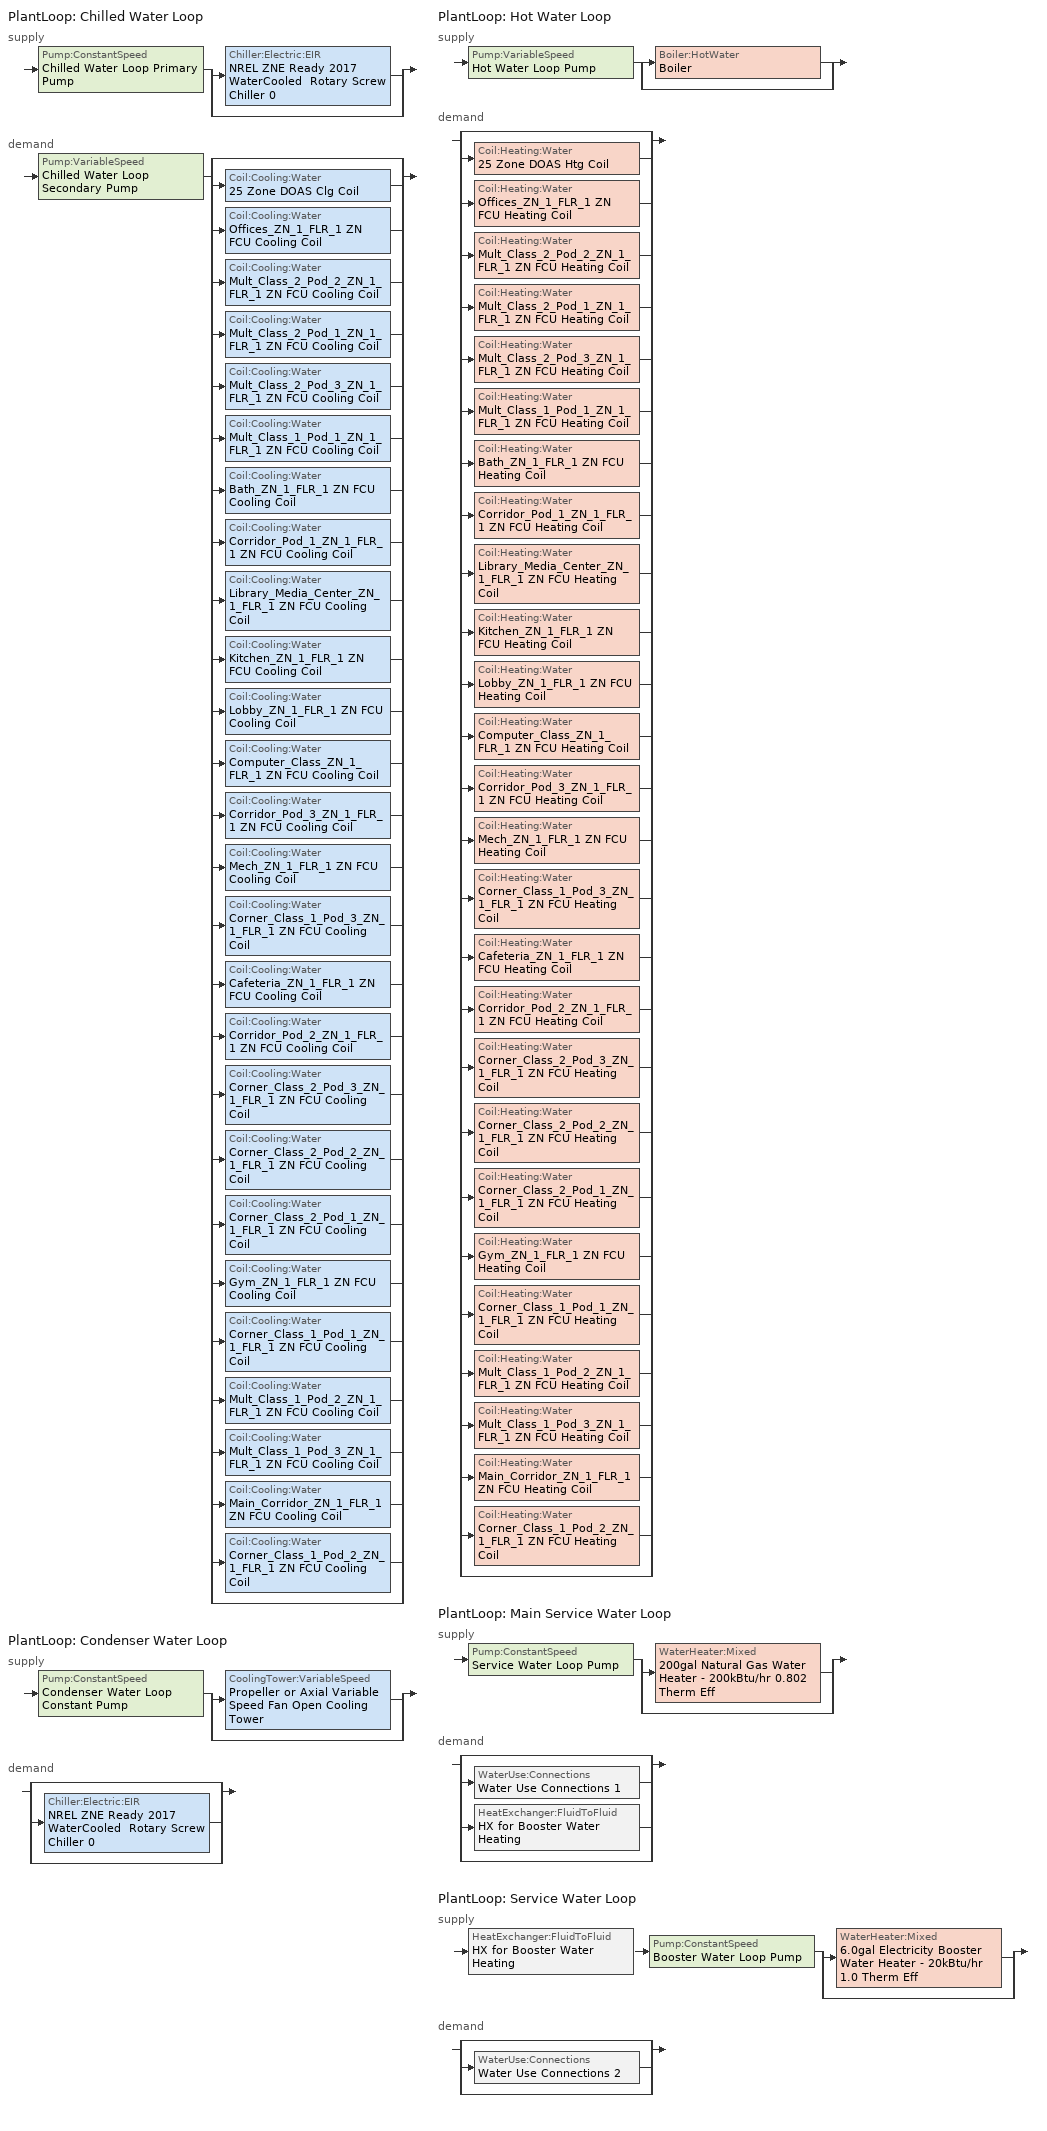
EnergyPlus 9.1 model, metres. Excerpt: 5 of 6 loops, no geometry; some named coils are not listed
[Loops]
PlantLoop 'Chilled Water Loop'
 supply: Pump:ConstantSpeed 'Chilled Water Loop Primary Pump' > split
  | Chiller:Electric:EIR 'NREL ZNE Ready 2017 WaterCooled  Rotary Screw Chiller 0'
  | bypass
 demand: Pump:VariableSpeed 'Chilled Water Loop Secondary Pump' > split
  | bypass
  | Coil:Cooling:Water '25 Zone DOAS Clg Coil'
  | Coil:Cooling:Water 'Offices_ZN_1_FLR_1 ZN FCU Cooling Coil'
  | Coil:Cooling:Water 'Mult_Class_2_Pod_2_ZN_1_FLR_1 ZN FCU Cooling Coil'
  | Coil:Cooling:Water 'Mult_Class_2_Pod_1_ZN_1_FLR_1 ZN FCU Cooling Coil'
  | Coil:Cooling:Water 'Mult_Class_2_Pod_3_ZN_1_FLR_1 ZN FCU Cooling Coil'
  | Coil:Cooling:Water 'Mult_Class_1_Pod_1_ZN_1_FLR_1 ZN FCU Cooling Coil'
  | Coil:Cooling:Water 'Bath_ZN_1_FLR_1 ZN FCU Cooling Coil'
  | Coil:Cooling:Water 'Corridor_Pod_1_ZN_1_FLR_1 ZN FCU Cooling Coil'
  | Coil:Cooling:Water 'Library_Media_Center_ZN_1_FLR_1 ZN FCU Cooling Coil'
  | Coil:Cooling:Water 'Kitchen_ZN_1_FLR_1 ZN FCU Cooling Coil'
  | Coil:Cooling:Water 'Lobby_ZN_1_FLR_1 ZN FCU Cooling Coil'
  | Coil:Cooling:Water 'Computer_Class_ZN_1_FLR_1 ZN FCU Cooling Coil'
  | Coil:Cooling:Water 'Corridor_Pod_3_ZN_1_FLR_1 ZN FCU Cooling Coil'
  | Coil:Cooling:Water 'Mech_ZN_1_FLR_1 ZN FCU Cooling Coil'
  | Coil:Cooling:Water 'Corner_Class_1_Pod_3_ZN_1_FLR_1 ZN FCU Cooling Coil'
  | Coil:Cooling:Water 'Cafeteria_ZN_1_FLR_1 ZN FCU Cooling Coil'
  | Coil:Cooling:Water 'Corridor_Pod_2_ZN_1_FLR_1 ZN FCU Cooling Coil'
  | Coil:Cooling:Water 'Corner_Class_2_Pod_3_ZN_1_FLR_1 ZN FCU Cooling Coil'
  | Coil:Cooling:Water 'Corner_Class_2_Pod_2_ZN_1_FLR_1 ZN FCU Cooling Coil'
  | Coil:Cooling:Water 'Corner_Class_2_Pod_1_ZN_1_FLR_1 ZN FCU Cooling Coil'
  | Coil:Cooling:Water 'Gym_ZN_1_FLR_1 ZN FCU Cooling Coil'
  | Coil:Cooling:Water 'Corner_Class_1_Pod_1_ZN_1_FLR_1 ZN FCU Cooling Coil'
  | Coil:Cooling:Water 'Mult_Class_1_Pod_2_ZN_1_FLR_1 ZN FCU Cooling Coil'
  | Coil:Cooling:Water 'Mult_Class_1_Pod_3_ZN_1_FLR_1 ZN FCU Cooling Coil'
  | Coil:Cooling:Water 'Main_Corridor_ZN_1_FLR_1 ZN FCU Cooling Coil'
  | Coil:Cooling:Water 'Corner_Class_1_Pod_2_ZN_1_FLR_1 ZN FCU Cooling Coil'
  | bypass
PlantLoop 'Condenser Water Loop'
 supply: Pump:ConstantSpeed 'Condenser Water Loop Constant Pump' > split
  | CoolingTower:VariableSpeed 'Propeller or Axial Variable Speed Fan Open Cooling Tower'
  | bypass
 demand: split
  | bypass
  | Chiller:Electric:EIR 'NREL ZNE Ready 2017 WaterCooled  Rotary Screw Chiller 0'
  | bypass
PlantLoop 'Hot Water Loop'
 supply: Pump:VariableSpeed 'Hot Water Loop Pump' > split
  | Boiler:HotWater 'Boiler'
  | bypass
 demand: split
  | bypass
  | Coil:Heating:Water '25 Zone DOAS Htg Coil'
  | Coil:Heating:Water 'Offices_ZN_1_FLR_1 ZN FCU Heating Coil'
  | Coil:Heating:Water 'Mult_Class_2_Pod_2_ZN_1_FLR_1 ZN FCU Heating Coil'
  | Coil:Heating:Water 'Mult_Class_2_Pod_1_ZN_1_FLR_1 ZN FCU Heating Coil'
  | Coil:Heating:Water 'Mult_Class_2_Pod_3_ZN_1_FLR_1 ZN FCU Heating Coil'
  | Coil:Heating:Water 'Mult_Class_1_Pod_1_ZN_1_FLR_1 ZN FCU Heating Coil'
  | Coil:Heating:Water 'Bath_ZN_1_FLR_1 ZN FCU Heating Coil'
  | Coil:Heating:Water 'Corridor_Pod_1_ZN_1_FLR_1 ZN FCU Heating Coil'
  | Coil:Heating:Water 'Library_Media_Center_ZN_1_FLR_1 ZN FCU Heating Coil'
  | Coil:Heating:Water 'Kitchen_ZN_1_FLR_1 ZN FCU Heating Coil'
  | Coil:Heating:Water 'Lobby_ZN_1_FLR_1 ZN FCU Heating Coil'
  | Coil:Heating:Water 'Computer_Class_ZN_1_FLR_1 ZN FCU Heating Coil'
  | Coil:Heating:Water 'Corridor_Pod_3_ZN_1_FLR_1 ZN FCU Heating Coil'
  | Coil:Heating:Water 'Mech_ZN_1_FLR_1 ZN FCU Heating Coil'
  | Coil:Heating:Water 'Corner_Class_1_Pod_3_ZN_1_FLR_1 ZN FCU Heating Coil'
  | Coil:Heating:Water 'Cafeteria_ZN_1_FLR_1 ZN FCU Heating Coil'
  | Coil:Heating:Water 'Corridor_Pod_2_ZN_1_FLR_1 ZN FCU Heating Coil'
  | Coil:Heating:Water 'Corner_Class_2_Pod_3_ZN_1_FLR_1 ZN FCU Heating Coil'
  | Coil:Heating:Water 'Corner_Class_2_Pod_2_ZN_1_FLR_1 ZN FCU Heating Coil'
  | Coil:Heating:Water 'Corner_Class_2_Pod_1_ZN_1_FLR_1 ZN FCU Heating Coil'
  | Coil:Heating:Water 'Gym_ZN_1_FLR_1 ZN FCU Heating Coil'
  | Coil:Heating:Water 'Corner_Class_1_Pod_1_ZN_1_FLR_1 ZN FCU Heating Coil'
  | Coil:Heating:Water 'Mult_Class_1_Pod_2_ZN_1_FLR_1 ZN FCU Heating Coil'
  | Coil:Heating:Water 'Mult_Class_1_Pod_3_ZN_1_FLR_1 ZN FCU Heating Coil'
  | Coil:Heating:Water 'Main_Corridor_ZN_1_FLR_1 ZN FCU Heating Coil'
  | Coil:Heating:Water 'Corner_Class_1_Pod_2_ZN_1_FLR_1 ZN FCU Heating Coil'
  | bypass
PlantLoop 'Main Service Water Loop'
 supply: Pump:ConstantSpeed 'Service Water Loop Pump' > split
  | WaterHeater:Mixed '200gal Natural Gas Water Heater - 200kBtu/hr 0.802 Therm Eff'
  | bypass
 demand: split
  | bypass
  | WaterUse:Connections 'Water Use Connections 1'
  | HeatExchanger:FluidToFluid 'HX for Booster Water Heating'
  | bypass
PlantLoop 'Service Water Loop'
 supply: HeatExchanger:FluidToFluid 'HX for Booster Water Heating' > Pump:ConstantSpeed 'Booster Water Loop Pump' > split
  | WaterHeater:Mixed '6.0gal Electricity Booster Water Heater - 20kBtu/hr 1.0 Therm Eff'
  | bypass
 demand: split
  | bypass
  | WaterUse:Connections 'Water Use Connections 2'
  | bypass
[Fan:OnOff] Availability Schedule=Always On Discrete; Fan Total Efficiency=0.16; Pressure Rise {Pa}=270.899; Maximum Flow Rate {m3/s}=Autosize; Motor Efficiency=0.29; Motor In Airstream Fraction=1
Name | Fan Power Ratio Function of Speed Ratio Curve | Fan Efficiency Ratio Function of Speed Ratio Curve
Bath_ZN_1_FLR_1 ZN Fan Coil fan | Fan On Off Power Curve 5 | Fan On Off Efficiency Curve 5
Cafeteria_ZN_1_FLR_1 ZN Fan Coil fan | Fan On Off Power Curve 14 | Fan On Off Efficiency Curve 14
Computer_Class_ZN_1_FLR_1 ZN Fan Coil fan | Fan On Off Power Curve 10 | Fan On Off Efficiency Curve 10
Corner_Class_1_Pod_1_ZN_1_FLR_1 ZN Fan Coil fan | Fan On Off Power Curve 20 | Fan On Off Efficiency Curve 20
Corner_Class_1_Pod_2_ZN_1_FLR_1 ZN Fan Coil fan | Fan On Off Power Curve 24 | Fan On Off Efficiency Curve 24
Corner_Class_1_Pod_3_ZN_1_FLR_1 ZN Fan Coil fan | Fan On Off Power Curve 13 | Fan On Off Efficiency Curve 13
Corner_Class_2_Pod_1_ZN_1_FLR_1 ZN Fan Coil fan | Fan On Off Power Curve 18 | Fan On Off Efficiency Curve 18
Corner_Class_2_Pod_2_ZN_1_FLR_1 ZN Fan Coil fan | Fan On Off Power Curve 17 | Fan On Off Efficiency Curve 17
Corner_Class_2_Pod_3_ZN_1_FLR_1 ZN Fan Coil fan | Fan On Off Power Curve 16 | Fan On Off Efficiency Curve 16
Corridor_Pod_1_ZN_1_FLR_1 ZN Fan Coil fan | Fan On Off Power Curve 6 | Fan On Off Efficiency Curve 6
Corridor_Pod_2_ZN_1_FLR_1 ZN Fan Coil fan | Fan On Off Power Curve 15 | Fan On Off Efficiency Curve 15
Corridor_Pod_3_ZN_1_FLR_1 ZN Fan Coil fan | Fan On Off Power Curve 11 | Fan On Off Efficiency Curve 11
Gym_ZN_1_FLR_1 ZN Fan Coil fan | Fan On Off Power Curve 19 | Fan On Off Efficiency Curve 19
Kitchen_ZN_1_FLR_1 ZN Fan Coil fan | Fan On Off Power Curve 8 | Fan On Off Efficiency Curve 8
Library_Media_Center_ZN_1_FLR_1 ZN Fan Coil fan | Fan On Off Power Curve 7 | Fan On Off Efficiency Curve 7
Lobby_ZN_1_FLR_1 ZN Fan Coil fan | Fan On Off Power Curve 9 | Fan On Off Efficiency Curve 9
Main_Corridor_ZN_1_FLR_1 ZN Fan Coil fan | Fan On Off Power Curve 23 | Fan On Off Efficiency Curve 23
Mech_ZN_1_FLR_1 ZN Fan Coil fan | Fan On Off Power Curve 12 | Fan On Off Efficiency Curve 12
Mult_Class_1_Pod_1_ZN_1_FLR_1 ZN Fan Coil fan | Fan On Off Power Curve 4 | Fan On Off Efficiency Curve 4
Mult_Class_1_Pod_2_ZN_1_FLR_1 ZN Fan Coil fan | Fan On Off Power Curve 21 | Fan On Off Efficiency Curve 21
Mult_Class_1_Pod_3_ZN_1_FLR_1 ZN Fan Coil fan | Fan On Off Power Curve 22 | Fan On Off Efficiency Curve 22
Mult_Class_2_Pod_1_ZN_1_FLR_1 ZN Fan Coil fan | Fan On Off Power Curve 2 | Fan On Off Efficiency Curve 2
Mult_Class_2_Pod_2_ZN_1_FLR_1 ZN Fan Coil fan | Fan On Off Power Curve 1 | Fan On Off Efficiency Curve 1
Mult_Class_2_Pod_3_ZN_1_FLR_1 ZN Fan Coil fan | Fan On Off Power Curve 3 | Fan On Off Efficiency Curve 3
Offices_ZN_1_FLR_1 ZN Fan Coil fan | Fan On Off Power Curve | Fan On Off Efficiency Curve
[Coil:Cooling:Water] Availability Schedule=Always On Discrete; Design Water Flow Rate {m3/s}=Autosize; Design Air Flow Rate {m3/s}=Autosize; Design Inlet Water Temperature {C}=Autosize; Design Inlet Air Temperature {C}=Autosize; Design Outlet Air Temperature {C}=Autosize; Design Inlet Air Humidity Ratio {kgWater/kgDryAir}=Autosize; Design Outlet Air Humidity Ratio {kgWater/kgDryAir}=Autosize; Type of Analysis=SimpleAnalysis; Heat Exchanger Configuration=CrossFlow
Bath_ZN_1_FLR_1 ZN FCU Cooling Coil; Cafeteria_ZN_1_FLR_1 ZN FCU Cooling Coil; Computer_Class_ZN_1_FLR_1 ZN FCU Cooling Coil; Corner_Class_1_Pod_1_ZN_1_FLR_1 ZN FCU Cooling Coil; Corner_Class_1_Pod_2_ZN_1_FLR_1 ZN FCU Cooling Coil; Corner_Class_1_Pod_3_ZN_1_FLR_1 ZN FCU Cooling Coil; Corner_Class_2_Pod_1_ZN_1_FLR_1 ZN FCU Cooling Coil; Corner_Class_2_Pod_2_ZN_1_FLR_1 ZN FCU Cooling Coil; Corner_Class_2_Pod_3_ZN_1_FLR_1 ZN FCU Cooling Coil; Corridor_Pod_1_ZN_1_FLR_1 ZN FCU Cooling Coil; Corridor_Pod_2_ZN_1_FLR_1 ZN FCU Cooling Coil; Corridor_Pod_3_ZN_1_FLR_1 ZN FCU Cooling Coil; Gym_ZN_1_FLR_1 ZN FCU Cooling Coil; Kitchen_ZN_1_FLR_1 ZN FCU Cooling Coil; Library_Media_Center_ZN_1_FLR_1 ZN FCU Cooling Coil; Lobby_ZN_1_FLR_1 ZN FCU Cooling Coil; Main_Corridor_ZN_1_FLR_1 ZN FCU Cooling Coil; Mech_ZN_1_FLR_1 ZN FCU Cooling Coil; Mult_Class_1_Pod_1_ZN_1_FLR_1 ZN FCU Cooling Coil; Mult_Class_1_Pod_2_ZN_1_FLR_1 ZN FCU Cooling Coil; Mult_Class_1_Pod_3_ZN_1_FLR_1 ZN FCU Cooling Coil; Mult_Class_2_Pod_1_ZN_1_FLR_1 ZN FCU Cooling Coil; Mult_Class_2_Pod_2_ZN_1_FLR_1 ZN FCU Cooling Coil; Mult_Class_2_Pod_3_ZN_1_FLR_1 ZN FCU Cooling Coil; Offices_ZN_1_FLR_1 ZN FCU Cooling Coil
[Coil:Heating:Water] Availability Schedule=Always On Discrete; U-Factor Times Area Value {W/K}=Autosize; Maximum Water Flow Rate {m3/s}=Autosize; Performance Input Method=UFactorTimesAreaAndDesignWaterFlowRate; Rated Capacity {W}=Autosize; Rated Inlet Water Temperature {C}=48.8889; Rated Inlet Air Temperature {C}=16.6; Rated Outlet Water Temperature {C}=37.7778; Rated Outlet Air Temperature {C}=40; Rated Ratio for Air and Water Convection=0.5
Bath_ZN_1_FLR_1 ZN FCU Heating Coil; Cafeteria_ZN_1_FLR_1 ZN FCU Heating Coil; Computer_Class_ZN_1_FLR_1 ZN FCU Heating Coil; Corner_Class_1_Pod_1_ZN_1_FLR_1 ZN FCU Heating Coil; Corner_Class_1_Pod_2_ZN_1_FLR_1 ZN FCU Heating Coil; Corner_Class_1_Pod_3_ZN_1_FLR_1 ZN FCU Heating Coil; Corner_Class_2_Pod_1_ZN_1_FLR_1 ZN FCU Heating Coil; Corner_Class_2_Pod_2_ZN_1_FLR_1 ZN FCU Heating Coil; Corner_Class_2_Pod_3_ZN_1_FLR_1 ZN FCU Heating Coil; Corridor_Pod_1_ZN_1_FLR_1 ZN FCU Heating Coil; Corridor_Pod_2_ZN_1_FLR_1 ZN FCU Heating Coil; Corridor_Pod_3_ZN_1_FLR_1 ZN FCU Heating Coil; Gym_ZN_1_FLR_1 ZN FCU Heating Coil; Kitchen_ZN_1_FLR_1 ZN FCU Heating Coil; Library_Media_Center_ZN_1_FLR_1 ZN FCU Heating Coil; Lobby_ZN_1_FLR_1 ZN FCU Heating Coil; Main_Corridor_ZN_1_FLR_1 ZN FCU Heating Coil; Mech_ZN_1_FLR_1 ZN FCU Heating Coil; Mult_Class_1_Pod_1_ZN_1_FLR_1 ZN FCU Heating Coil; Mult_Class_1_Pod_2_ZN_1_FLR_1 ZN FCU Heating Coil; Mult_Class_1_Pod_3_ZN_1_FLR_1 ZN FCU Heating Coil; Mult_Class_2_Pod_1_ZN_1_FLR_1 ZN FCU Heating Coil; Mult_Class_2_Pod_2_ZN_1_FLR_1 ZN FCU Heating Coil; Mult_Class_2_Pod_3_ZN_1_FLR_1 ZN FCU Heating Coil; Offices_ZN_1_FLR_1 ZN FCU Heating Coil
[ZoneHVAC:FourPipeFanCoil] Availability Schedule=Always On Discrete; Capacity Control Method=CyclingFan; Maximum Supply Air Flow Rate {m3/s}=Autosize; Maximum Outdoor Air Flow Rate {m3/s}=0; Maximum Cold Water Flow Rate {m3/s}=Autosize; Maximum Hot Water Flow Rate {m3/s}=Autosize; Minimum Supply Air Temperature in Cooling Mode {C}=Autosize; Maximum Supply Air Temperature in Heating Mode {C}=Autosize
Name | Supply Air Fan | Cooling Coil | Heating Coil
Bath_ZN_1_FLR_1 ZN FCU | Bath_ZN_1_FLR_1 ZN Fan Coil fan | Bath_ZN_1_FLR_1 ZN FCU Cooling Coil | Bath_ZN_1_FLR_1 ZN FCU Heating Coil
Cafeteria_ZN_1_FLR_1 ZN FCU | Cafeteria_ZN_1_FLR_1 ZN Fan Coil fan | Cafeteria_ZN_1_FLR_1 ZN FCU Cooling Coil | Cafeteria_ZN_1_FLR_1 ZN FCU Heating Coil
Computer_Class_ZN_1_FLR_1 ZN FCU | Computer_Class_ZN_1_FLR_1 ZN Fan Coil fan | Computer_Class_ZN_1_FLR_1 ZN FCU Cooling Coil | Computer_Class_ZN_1_FLR_1 ZN FCU Heating Coil
Corner_Class_1_Pod_1_ZN_1_FLR_1 ZN FCU | Corner_Class_1_Pod_1_ZN_1_FLR_1 ZN Fan Coil fan | Corner_Class_1_Pod_1_ZN_1_FLR_1 ZN FCU Cooling Coil | Corner_Class_1_Pod_1_ZN_1_FLR_1 ZN FCU Heating Coil
Corner_Class_1_Pod_2_ZN_1_FLR_1 ZN FCU | Corner_Class_1_Pod_2_ZN_1_FLR_1 ZN Fan Coil fan | Corner_Class_1_Pod_2_ZN_1_FLR_1 ZN FCU Cooling Coil | Corner_Class_1_Pod_2_ZN_1_FLR_1 ZN FCU Heating Coil
Corner_Class_1_Pod_3_ZN_1_FLR_1 ZN FCU | Corner_Class_1_Pod_3_ZN_1_FLR_1 ZN Fan Coil fan | Corner_Class_1_Pod_3_ZN_1_FLR_1 ZN FCU Cooling Coil | Corner_Class_1_Pod_3_ZN_1_FLR_1 ZN FCU Heating Coil
Corner_Class_2_Pod_1_ZN_1_FLR_1 ZN FCU | Corner_Class_2_Pod_1_ZN_1_FLR_1 ZN Fan Coil fan | Corner_Class_2_Pod_1_ZN_1_FLR_1 ZN FCU Cooling Coil | Corner_Class_2_Pod_1_ZN_1_FLR_1 ZN FCU Heating Coil
Corner_Class_2_Pod_2_ZN_1_FLR_1 ZN FCU | Corner_Class_2_Pod_2_ZN_1_FLR_1 ZN Fan Coil fan | Corner_Class_2_Pod_2_ZN_1_FLR_1 ZN FCU Cooling Coil | Corner_Class_2_Pod_2_ZN_1_FLR_1 ZN FCU Heating Coil
Corner_Class_2_Pod_3_ZN_1_FLR_1 ZN FCU | Corner_Class_2_Pod_3_ZN_1_FLR_1 ZN Fan Coil fan | Corner_Class_2_Pod_3_ZN_1_FLR_1 ZN FCU Cooling Coil | Corner_Class_2_Pod_3_ZN_1_FLR_1 ZN FCU Heating Coil
Corridor_Pod_1_ZN_1_FLR_1 ZN FCU | Corridor_Pod_1_ZN_1_FLR_1 ZN Fan Coil fan | Corridor_Pod_1_ZN_1_FLR_1 ZN FCU Cooling Coil | Corridor_Pod_1_ZN_1_FLR_1 ZN FCU Heating Coil
Corridor_Pod_2_ZN_1_FLR_1 ZN FCU | Corridor_Pod_2_ZN_1_FLR_1 ZN Fan Coil fan | Corridor_Pod_2_ZN_1_FLR_1 ZN FCU Cooling Coil | Corridor_Pod_2_ZN_1_FLR_1 ZN FCU Heating Coil
Corridor_Pod_3_ZN_1_FLR_1 ZN FCU | Corridor_Pod_3_ZN_1_FLR_1 ZN Fan Coil fan | Corridor_Pod_3_ZN_1_FLR_1 ZN FCU Cooling Coil | Corridor_Pod_3_ZN_1_FLR_1 ZN FCU Heating Coil
Gym_ZN_1_FLR_1 ZN FCU | Gym_ZN_1_FLR_1 ZN Fan Coil fan | Gym_ZN_1_FLR_1 ZN FCU Cooling Coil | Gym_ZN_1_FLR_1 ZN FCU Heating Coil
Kitchen_ZN_1_FLR_1 ZN FCU | Kitchen_ZN_1_FLR_1 ZN Fan Coil fan | Kitchen_ZN_1_FLR_1 ZN FCU Cooling Coil | Kitchen_ZN_1_FLR_1 ZN FCU Heating Coil
Library_Media_Center_ZN_1_FLR_1 ZN FCU | Library_Media_Center_ZN_1_FLR_1 ZN Fan Coil fan | Library_Media_Center_ZN_1_FLR_1 ZN FCU Cooling Coil | Library_Media_Center_ZN_1_FLR_1 ZN FCU Heating Coil
Lobby_ZN_1_FLR_1 ZN FCU | Lobby_ZN_1_FLR_1 ZN Fan Coil fan | Lobby_ZN_1_FLR_1 ZN FCU Cooling Coil | Lobby_ZN_1_FLR_1 ZN FCU Heating Coil
Main_Corridor_ZN_1_FLR_1 ZN FCU | Main_Corridor_ZN_1_FLR_1 ZN Fan Coil fan | Main_Corridor_ZN_1_FLR_1 ZN FCU Cooling Coil | Main_Corridor_ZN_1_FLR_1 ZN FCU Heating Coil
Mech_ZN_1_FLR_1 ZN FCU | Mech_ZN_1_FLR_1 ZN Fan Coil fan | Mech_ZN_1_FLR_1 ZN FCU Cooling Coil | Mech_ZN_1_FLR_1 ZN FCU Heating Coil
Mult_Class_1_Pod_1_ZN_1_FLR_1 ZN FCU | Mult_Class_1_Pod_1_ZN_1_FLR_1 ZN Fan Coil fan | Mult_Class_1_Pod_1_ZN_1_FLR_1 ZN FCU Cooling Coil | Mult_Class_1_Pod_1_ZN_1_FLR_1 ZN FCU Heating Coil
Mult_Class_1_Pod_2_ZN_1_FLR_1 ZN FCU | Mult_Class_1_Pod_2_ZN_1_FLR_1 ZN Fan Coil fan | Mult_Class_1_Pod_2_ZN_1_FLR_1 ZN FCU Cooling Coil | Mult_Class_1_Pod_2_ZN_1_FLR_1 ZN FCU Heating Coil
Mult_Class_1_Pod_3_ZN_1_FLR_1 ZN FCU | Mult_Class_1_Pod_3_ZN_1_FLR_1 ZN Fan Coil fan | Mult_Class_1_Pod_3_ZN_1_FLR_1 ZN FCU Cooling Coil | Mult_Class_1_Pod_3_ZN_1_FLR_1 ZN FCU Heating Coil
Mult_Class_2_Pod_1_ZN_1_FLR_1 ZN FCU | Mult_Class_2_Pod_1_ZN_1_FLR_1 ZN Fan Coil fan | Mult_Class_2_Pod_1_ZN_1_FLR_1 ZN FCU Cooling Coil | Mult_Class_2_Pod_1_ZN_1_FLR_1 ZN FCU Heating Coil
Mult_Class_2_Pod_2_ZN_1_FLR_1 ZN FCU | Mult_Class_2_Pod_2_ZN_1_FLR_1 ZN Fan Coil fan | Mult_Class_2_Pod_2_ZN_1_FLR_1 ZN FCU Cooling Coil | Mult_Class_2_Pod_2_ZN_1_FLR_1 ZN FCU Heating Coil
Mult_Class_2_Pod_3_ZN_1_FLR_1 ZN FCU | Mult_Class_2_Pod_3_ZN_1_FLR_1 ZN Fan Coil fan | Mult_Class_2_Pod_3_ZN_1_FLR_1 ZN FCU Cooling Coil | Mult_Class_2_Pod_3_ZN_1_FLR_1 ZN FCU Heating Coil
Offices_ZN_1_FLR_1 ZN FCU | Offices_ZN_1_FLR_1 ZN Fan Coil fan | Offices_ZN_1_FLR_1 ZN FCU Cooling Coil | Offices_ZN_1_FLR_1 ZN FCU Heating Coil
[PlantLoop] Fluid Type=Water; Maximum Loop Flow Rate {m3/s}=Autosize; Minimum Loop Flow Rate {m3/s}=0; Plant Loop Volume {m3}=Autocalculate; Load Distribution Scheme=Optimal; Plant Loop Demand Calculation Scheme=SingleSetpoint
Name | Plant Equipment Operation Scheme | Maximum Loop Temperature {C} | Minimum Loop Temperature {C} | Common Pipe Simulation
Chilled Water Loop | Chilled Water Loop Operation Schemes | 40 | 1 | CommonPipe
Condenser Water Loop | Condenser Water Loop Operation Schemes | 80 | 5
Hot Water Loop | Hot Water Loop Operation Schemes | 100 | 10
Main Service Water Loop | Main Service Water Loop Operation Schemes | 60 | 10
Service Water Loop | Service Water Loop Operation Schemes | 100 | 0
[Sizing:Plant] Sizing Option=NonCoincident; Zone Timesteps in Averaging Window=1; Coincident Sizing Factor Mode=None
Name | Loop Type | Design Loop Exit Temperature {C} | Loop Design Temperature Difference {deltaC}
Chilled Water Loop | Cooling | 6.66667 | 5.61111
Condenser Water Loop | Condenser | 29.4444 | 5.55556
Hot Water Loop | Heating | 48.8889 | 11.1111
Main Service Water Loop | Heating | 60 | 5
Service Water Loop | Heating | 82.2222 | 5
[Pump:ConstantSpeed] Design Flow Rate {m3/s}=Autosize; Design Power Consumption {W}=Autosize; Fraction of Motor Inefficiencies to Fluid Stream=0; Pump Control Type=Intermittent; Design Power Sizing Method=PowerPerFlowPerPressure; Design Electric Power per Unit Flow Rate {W/(m3/s)}=348701.1; Design Shaft Power per Unit Flow Rate per Unit Head=1.28205
Name | Design Pump Head {Pa} | Motor Efficiency
Chilled Water Loop Primary Pump | 44836 | 0.9
Condenser Water Loop Constant Pump | 148557 | 0.9
Service Water Loop Pump | 29891 | 0.7
Booster Water Loop Pump | 0 | 1
[Chiller:Electric:EIR]
NREL ZNE Ready 2017 WaterCooled  Rotary Screw Chiller 0: Reference Capacity {W}=Autosize; Reference COP {W/W}=5.5; Reference Leaving Chilled Water Temperature {C}=6.66667; Reference Entering Condenser Fluid Temperature {C}=35; Reference Chilled Water Flow Rate {m3/s}=Autosize; Reference Condenser Fluid Flow Rate {m3/s}=Autosize; Cooling Capacity Function of Temperature Curve=Curve Biquadratic 1; Electric Input to Cooling Output Ratio Function of Temperature Curve=Curve Biquadratic 2; Electric Input to Cooling Output Ratio Function of Part Load Ratio Curve=Curve Quadratic 1; Minimum Part Load Ratio=0.15; Maximum Part Load Ratio=1; Optimum Part Load Ratio=1; Minimum Unloading Ratio=0.25; Condenser Type=WaterCooled; Condenser Fan Power Ratio {W/W}=0; Fraction of Compressor Electric Consumption Rejected by Condenser=1; Leaving Chilled Water Lower Temperature Limit {C}=2.22222; Chiller Flow Mode=ConstantFlow; Sizing Factor=1
[SetpointManager:Scheduled] Control Variable=Temperature
Name | Schedule | Setpoint Node or NodeList
Chilled Water Loop Setpoint Manager | Chilled Water Loop Temp - 44F | Chilled Water Loop Supply Outlet Node
Hot Water Loop Setpoint Manager | Hot Water Loop Temp - 120F | Hot Water Loop Supply Outlet Node
Service hot water setpoint manager | Service Water Loop Temp - 140F | Main Service Water Loop Supply Outlet Node
Hot water booster setpoint manager | Service Water Booster Temp - 180.00000000000006F | Service Water Loop Supply Outlet Node
[Pump:VariableSpeed] Design Maximum Flow Rate {m3/s}=Autosize; Design Power Consumption {W}=Autosize; Motor Efficiency=0.9; Fraction of Motor Inefficiencies to Fluid Stream=0; Coefficient 1 of the Part Load Performance Curve=0; Design Minimum Flow Rate {m3/s}=0; Pump Control Type=Intermittent; Skin Loss Radiative Fraction=0.5; Design Power Sizing Method=PowerPerFlowPerPressure; Design Electric Power per Unit Flow Rate {W/(m3/s)}=348701.1; Design Shaft Power per Unit Flow Rate per Unit Head=1.28205; Design Minimum Flow Rate Fraction=0
Name | Design Pump Head {Pa} | Coefficient 2 of the Part Load Performance Curve | Coefficient 3 of the Part Load Performance Curve | Coefficient 4 of the Part Load Performance Curve
Chilled Water Loop Secondary Pump | 134508 | 0.0205 | 0.4101 | 0.5753
Hot Water Loop Pump | 179344 | 1 | 0 | 0
[PlantEquipmentOperationSchemes] Control Scheme Schedule Name 1=Always On Discrete
Name | Control Scheme Object Type 1 | Control Scheme Name 1
Chilled Water Loop Operation Schemes | PlantEquipmentOperation:CoolingLoad | Chilled Water Loop Cooling Operation Scheme
Condenser Water Loop Operation Schemes | PlantEquipmentOperation:CoolingLoad | Condenser Water Loop Cooling Operation Scheme
Hot Water Loop Operation Schemes | PlantEquipmentOperation:HeatingLoad | Hot Water Loop Heating Operation Scheme
Main Service Water Loop Operation Schemes | PlantEquipmentOperation:HeatingLoad | Main Service Water Loop Heating Operation Scheme
Service Water Loop Operation Schemes | PlantEquipmentOperation:HeatingLoad | Service Water Loop Heating Operation Scheme
[PlantEquipmentOperation:CoolingLoad] Load Range Lower Limit 1 {W}=0; Load Range Upper Limit 1 {W}=1000000000
Name | Range Equipment List Name 1
Chilled Water Loop Cooling Operation Scheme | Chilled Water Loop Cooling Equipment List
Condenser Water Loop Cooling Operation Scheme | Condenser Water Loop Cooling Equipment List
[PlantEquipmentList]
Chilled Water Loop Cooling Equipment List: Chiller:Electric:EIR, NREL ZNE Ready 2017 WaterCooled  Rotary Screw Chiller 0
Condenser Water Loop Cooling Equipment List: CoolingTower:VariableSpeed, Propeller or Axial Variable Speed Fan Open Cooling Tower
Hot Water Loop Heating Equipment List: Boiler:HotWater, Boiler
Main Service Water Loop Heating Equipment List: WaterHeater:Mixed, 200gal Natural Gas Water Heater - 200kBtu/hr 0.802 Therm Eff
Service Water Loop Heating Equipment List: HeatExchanger:FluidToFluid, HX for Booster Water Heating, WaterHeater:Mixed, 6.0gal Electricity Booster Water Heater - 20kBtu/hr 1.0 Therm Eff
[CoolingTower:VariableSpeed]
Propeller or Axial Variable Speed Fan Open Cooling Tower: Model Type=CoolToolsCrossFlow; Design Inlet Air Wet-Bulb Temperature {C}=25.5556; Design Approach Temperature {deltaC}=3.88889; Design Range Temperature {deltaC}=5.55556; Design Water Flow Rate {m3/s}=Autosize; Design Air Flow Rate {m3/s}=Autosize; Design Fan Power {W}=Autosize; Fan Power Ratio Function of Air Flow Rate Ratio Curve=VSD-TWR-FAN-FPLR; Minimum Air Flow Rate Ratio=0.2; Fraction of Tower Capacity in Free Convection Regime=0.125; Basin Heater Capacity {W/K}=0; Basin Heater Setpoint Temperature {C}=2; Evaporation Loss Mode=SaturatedExit; Evaporation Loss Factor {percent/K}=0.2; Drift Loss Percent {percent}=0.008; Blowdown Calculation Mode=ConcentrationRatio; Blowdown Concentration Ratio=3; Number of Cells=1; Sizing Factor=1
[SetpointManager:FollowOutdoorAirTemperature]
Condenser Water Loop Setpoint Manager Follow OATwb with 7.0F Approach: Control Variable=Temperature; Reference Temperature Type=OutdoorAirWetBulb; Offset Temperature Difference {deltaC}=3.88889; Maximum Setpoint Temperature {C}=29.4444; Minimum Setpoint Temperature {C}=21.1111; Setpoint Node or NodeList=Condenser Water Loop Supply Outlet Node
[Boiler:HotWater]
Boiler: Fuel Type=NaturalGas; Nominal Capacity {W}=Autosize; Nominal Thermal Efficiency=0.78; Efficiency Curve Temperature Evaluation Variable=LeavingBoiler; Design Water Flow Rate {m3/s}=Autosize; Minimum Part Load Ratio=0; Maximum Part Load Ratio=1.2; Optimum Part Load Ratio=1; Water Outlet Upper Temperature Limit {C}=95; Boiler Flow Mode=LeavingSetpointModulated; Parasitic Electric Load {W}=0; Sizing Factor=1
[PlantEquipmentOperation:HeatingLoad] Load Range Lower Limit 1 {W}=0; Load Range Upper Limit 1 {W}=1000000000
Name | Range Equipment List Name 1
Hot Water Loop Heating Operation Scheme | Hot Water Loop Heating Equipment List
Main Service Water Loop Heating Operation Scheme | Main Service Water Loop Heating Equipment List
Service Water Loop Heating Operation Scheme | Service Water Loop Heating Equipment List
[WaterHeater:Mixed] Deadband Temperature Difference {deltaC}=2; Maximum Temperature Limit {C}=82.2222; Heater Control Type=Cycle; Heater Ignition Minimum Flow Rate {m3/s}=0; Heater Ignition Delay {s}=0; Off Cycle Parasitic Heat Fraction to Tank=0.8; On Cycle Parasitic Heat Fraction to Tank=0; Ambient Temperature Indicator=Schedule; Off Cycle Loss Fraction to Zone=1; On Cycle Loss Fraction to Zone=1; Use Side Effectiveness=1; Source Side Effectiveness=1; Use Side Design Flow Rate {m3/s}=Autosize; Source Side Design Flow Rate {m3/s}=Autosize; Indirect Water Heating Recovery Time {hr}=1.5; Source Side Flow Control Mode=IndirectHeatPrimarySetpoint
Name | Tank Volume {m3} | Setpoint Temperature Schedule | Heater Maximum Capacity {W} | Heater Fuel Type | Heater Thermal Efficiency | Off Cycle Parasitic Fuel Consumption Rate {W} | Off Cycle Parasitic Fuel Type | On Cycle Parasitic Fuel Consumption Rate {W} | On Cycle Parasitic Fuel Type | Ambient Temperature Schedule | Off Cycle Loss Coefficient to Ambient Temperature {W/K} | On Cycle Loss Coefficient to Ambient Temperature {W/K}
200gal Natural Gas Water Heater - 200kBtu/hr 0.802 Therm Eff | 0.757082 | Service Water Loop Temp - 140F | 58614.2 | NaturalGas | 0.80194 | 783.965 | NaturalGas | 783.965 | NaturalGas | Water Heater Ambient Temp Schedule - 70F | 2.92445 | 2.92445
6.0gal Electricity Booster Water Heater - 20kBtu/hr 1.0 Therm Eff | 0.0227125 | Service Water Booster Temp - 180.00000000000006F | 6000.04 | Electricity | 1 | 0 | Electricity | 0 | Electricity | Water Heater Ambient Temp Schedule - 70F 1 | 0.443796 | 0.443796
[WaterUse:Connections]
Name | Water Use Equipment Name 1
Water Use Connections 1 | Main Service Water Use 1.7gal/min
Water Use Connections 2 | Booster Water Fixture - 1.0000000000000002 gal/min at 27.901234567901326F
[WaterUse:Equipment] Flow Rate Fraction Schedule=SchoolPrimary BLDG_SWH_SCH
Name | Peak Flow Rate {m3/s} | Target Temperature Schedule | Sensible Fraction Schedule | Latent Fraction Schedule
Main Service Water Use 1.7gal/min | 0.000107253 | Mixed Water At Faucet Temp - 140F | Fraction Sensible - 0.2 | Fraction Latent - 0.05
Booster Water Fixture - 1.0000000000000002 gal/min at 27.901234567901326F | 6.30902e-05 | Schedule Ruleset 5
[HeatExchanger:FluidToFluid]
HX for Booster Water Heating: Loop Demand Side Design Flow Rate {m3/s}=Autosize; Loop Supply Side Design Flow Rate {m3/s}=Autosize; Heat Exchange Model Type=Ideal; Heat Exchanger U-Factor Times Area Value {W/K}=Autosize; Control Type=UncontrolledOn; Minimum Temperature Difference to Activate Heat Exchanger {deltaC}=0.01; Heat Transfer Metering End Use Type=LoopToLoop; Component Override Cooling Control Temperature Mode=Loop; Sizing Factor=1; Operation Minimum Temperature Limit {C}=0; Operation Maximum Temperature Limit {C}=100
[Schedule:Day:Interval]
Chilled Water Loop Temp - 44F Default: No, 24:00, 6.66667
Hot Water Loop Temp - 120F Default: No, 24:00, 48.8889
Schedule Day 76: No, 24:00, 0.2
Schedule Day 77: No, 24:00, 0.05
Schedule Day 78; Service Water Loop Temp - 140F Default: No, 24:00, 60
Schedule Day 83: No, 24:00, -2.27709
SchoolPrimary BLDG_SWH_SCH Default; SchoolPrimary BLDG_SWH_SCH Sat Day; SchoolPrimary BLDG_SWH_SCH Sun|Sat Day; SchoolPrimary BLDG_SWH_SCH Sun|Sat Day 1: No, 24:00, 0
SchoolPrimary BLDG_SWH_SCH Summer Design Day: No, 07:00, 0.05, 08:00, 0.1, 09:00, 0.34, 10:00, 0.6, 11:00, 0.63, 12:00, 0.72, 13:00, 0.79, 14:00, 0.83, 15:00, 0.61, 16:00, 0.65, 18:00, 0.1, 19:00, 0.19, 20:00, 0.25, 22:00, 0.22, 23:00, 0.12, 24:00, 0.09
SchoolPrimary BLDG_SWH_SCH Winter Design Day: No, 09:00, 0.03, 13:00, 0.05, 24:00, 0.03
SchoolPrimary BLDG_SWH_SCH Wkdy Day; SchoolPrimary BLDG_SWH_SCH Wkdy Day 2: No, 08:00, 0, 09:00, 0.34, 10:00, 0.6, 11:00, 0.63, 12:00, 0.72, 13:00, 0.79, 14:00, 0.83, 15:00, 0.61, 16:00, 0.65, 18:00, 0.1, 19:00, 0.19, 20:00, 0.25, 24:00, 0
SchoolPrimary BLDG_SWH_SCH Wkdy Day 1: No, 08:00, 0, 18:00, 0.1, 19:00, 0.19, 20:00, 0.25, 24:00, 0
Service Water Booster Temp - 180.00000000000006F Default: No, 24:00, 82.2222
Water Heater Ambient Temp Schedule - 70F Default; Water Heater Ambient Temp Schedule - 70F Default 1: No, 24:00, 21.1111
[Schedule:Week:Daily]
Chilled Water Loop Temp - 44F Week Rule - Jan1-Dec31: Chilled Water Loop Temp - 44F Default, Chilled Water Loop Temp - 44F Default, Chilled Water Loop Temp - 44F Default, Chilled Water Loop Temp - 44F Default, Chilled Water Loop Temp - 44F Default, Chilled Water Loop Temp - 44F Default, Chilled Water Loop Temp - 44F Default, Chilled Water Loop Temp - 44F Default, Chilled Water Loop Temp - 44F Default, Chilled Water Loop Temp - 44F Default, Chilled Water Loop Temp - 44F Default, Chilled Water Loop Temp - 44F Default
Fraction Latent - 0.05 Week Rule - Jan1-Dec31: Schedule Day 77, Schedule Day 77, Schedule Day 77, Schedule Day 77, Schedule Day 77, Schedule Day 77, Schedule Day 77, Schedule Day 77, Schedule Day 77, Schedule Day 77, Schedule Day 77, Schedule Day 77
Fraction Sensible - 0.2 Week Rule - Jan1-Dec31: Schedule Day 76, Schedule Day 76, Schedule Day 76, Schedule Day 76, Schedule Day 76, Schedule Day 76, Schedule Day 76, Schedule Day 76, Schedule Day 76, Schedule Day 76, Schedule Day 76, Schedule Day 76
Hot Water Loop Temp - 120F Week Rule - Jan1-Dec31: Hot Water Loop Temp - 120F Default, Hot Water Loop Temp - 120F Default, Hot Water Loop Temp - 120F Default, Hot Water Loop Temp - 120F Default, Hot Water Loop Temp - 120F Default, Hot Water Loop Temp - 120F Default, Hot Water Loop Temp - 120F Default, Hot Water Loop Temp - 120F Default, Hot Water Loop Temp - 120F Default, Hot Water Loop Temp - 120F Default, Hot Water Loop Temp - 120F Default, Hot Water Loop Temp - 120F Default
Mixed Water At Faucet Temp - 140F Week Rule - Jan1-Dec31: Schedule Day 78, Schedule Day 78, Schedule Day 78, Schedule Day 78, Schedule Day 78, Schedule Day 78, Schedule Day 78, Schedule Day 78, Schedule Day 78, Schedule Day 78, Schedule Day 78, Schedule Day 78
Schedule Ruleset 5 Week Rule - Jan1-Dec31: Schedule Day 83, Schedule Day 83, Schedule Day 83, Schedule Day 83, Schedule Day 83, Schedule Day 83, Schedule Day 83, Schedule Day 83, Schedule Day 83, Schedule Day 83, Schedule Day 83, Schedule Day 83
SchoolPrimary BLDG_SWH_SCH Week Rule - Jan1-Jun10: SchoolPrimary BLDG_SWH_SCH Sun|Sat Day, SchoolPrimary BLDG_SWH_SCH Wkdy Day, SchoolPrimary BLDG_SWH_SCH Wkdy Day, SchoolPrimary BLDG_SWH_SCH Wkdy Day, SchoolPrimary BLDG_SWH_SCH Wkdy Day, SchoolPrimary BLDG_SWH_SCH Wkdy Day, SchoolPrimary BLDG_SWH_SCH Sun|Sat Day, SchoolPrimary BLDG_SWH_SCH Default, SchoolPrimary BLDG_SWH_SCH Summer Design Day, SchoolPrimary BLDG_SWH_SCH Winter Design Day, SchoolPrimary BLDG_SWH_SCH Default, SchoolPrimary BLDG_SWH_SCH Default
SchoolPrimary BLDG_SWH_SCH Week Rule - Jun11-Jun17: SchoolPrimary BLDG_SWH_SCH Sun|Sat Day, SchoolPrimary BLDG_SWH_SCH Wkdy Day, SchoolPrimary BLDG_SWH_SCH Wkdy Day, SchoolPrimary BLDG_SWH_SCH Wkdy Day, SchoolPrimary BLDG_SWH_SCH Wkdy Day, SchoolPrimary BLDG_SWH_SCH Wkdy Day 1, SchoolPrimary BLDG_SWH_SCH Sun|Sat Day 1, SchoolPrimary BLDG_SWH_SCH Default, SchoolPrimary BLDG_SWH_SCH Summer Design Day, SchoolPrimary BLDG_SWH_SCH Winter Design Day, SchoolPrimary BLDG_SWH_SCH Default, SchoolPrimary BLDG_SWH_SCH Default
SchoolPrimary BLDG_SWH_SCH Week Rule - Jun18-Sep9: SchoolPrimary BLDG_SWH_SCH Sun|Sat Day 1, SchoolPrimary BLDG_SWH_SCH Wkdy Day 1, SchoolPrimary BLDG_SWH_SCH Wkdy Day 1, SchoolPrimary BLDG_SWH_SCH Wkdy Day 1, SchoolPrimary BLDG_SWH_SCH Wkdy Day 1, SchoolPrimary BLDG_SWH_SCH Wkdy Day 1, SchoolPrimary BLDG_SWH_SCH Sun|Sat Day 1, SchoolPrimary BLDG_SWH_SCH Default, SchoolPrimary BLDG_SWH_SCH Summer Design Day, SchoolPrimary BLDG_SWH_SCH Winter Design Day, SchoolPrimary BLDG_SWH_SCH Default, SchoolPrimary BLDG_SWH_SCH Default
SchoolPrimary BLDG_SWH_SCH Week Rule - Sep10-Sep16: SchoolPrimary BLDG_SWH_SCH Sun|Sat Day 1, SchoolPrimary BLDG_SWH_SCH Wkdy Day 1, SchoolPrimary BLDG_SWH_SCH Wkdy Day 1, SchoolPrimary BLDG_SWH_SCH Wkdy Day 1, SchoolPrimary BLDG_SWH_SCH Wkdy Day 1, SchoolPrimary BLDG_SWH_SCH Wkdy Day 1, SchoolPrimary BLDG_SWH_SCH Sat Day, SchoolPrimary BLDG_SWH_SCH Default, SchoolPrimary BLDG_SWH_SCH Summer Design Day, SchoolPrimary BLDG_SWH_SCH Winter Design Day, SchoolPrimary BLDG_SWH_SCH Default, SchoolPrimary BLDG_SWH_SCH Default
SchoolPrimary BLDG_SWH_SCH Week Rule - Sep17-Dec31: SchoolPrimary BLDG_SWH_SCH Default, SchoolPrimary BLDG_SWH_SCH Wkdy Day 2, SchoolPrimary BLDG_SWH_SCH Wkdy Day 2, SchoolPrimary BLDG_SWH_SCH Wkdy Day 2, SchoolPrimary BLDG_SWH_SCH Wkdy Day 2, SchoolPrimary BLDG_SWH_SCH Wkdy Day 2, SchoolPrimary BLDG_SWH_SCH Sat Day, SchoolPrimary BLDG_SWH_SCH Default, SchoolPrimary BLDG_SWH_SCH Summer Design Day, SchoolPrimary BLDG_SWH_SCH Winter Design Day, SchoolPrimary BLDG_SWH_SCH Default, SchoolPrimary BLDG_SWH_SCH Default
Service Water Booster Temp - 180.00000000000006F Week Rule - Jan1-Dec31: Service Water Booster Temp - 180.00000000000006F Default, Service Water Booster Temp - 180.00000000000006F Default, Service Water Booster Temp - 180.00000000000006F Default, Service Water Booster Temp - 180.00000000000006F Default, Service Water Booster Temp - 180.00000000000006F Default, Service Water Booster Temp - 180.00000000000006F Default, Service Water Booster Temp - 180.00000000000006F Default, Service Water Booster Temp - 180.00000000000006F Default, Service Water Booster Temp - 180.00000000000006F Default, Service Water Booster Temp - 180.00000000000006F Default, Service Water Booster Temp - 180.00000000000006F Default, Service Water Booster Temp - 180.00000000000006F Default
Service Water Loop Temp - 140F Week Rule - Jan1-Dec31: Service Water Loop Temp - 140F Default, Service Water Loop Temp - 140F Default, Service Water Loop Temp - 140F Default, Service Water Loop Temp - 140F Default, Service Water Loop Temp - 140F Default, Service Water Loop Temp - 140F Default, Service Water Loop Temp - 140F Default, Service Water Loop Temp - 140F Default, Service Water Loop Temp - 140F Default, Service Water Loop Temp - 140F Default, Service Water Loop Temp - 140F Default, Service Water Loop Temp - 140F Default
Water Heater Ambient Temp Schedule - 70F Week Rule - Jan1-Dec31: Water Heater Ambient Temp Schedule - 70F Default, Water Heater Ambient Temp Schedule - 70F Default, Water Heater Ambient Temp Schedule - 70F Default, Water Heater Ambient Temp Schedule - 70F Default, Water Heater Ambient Temp Schedule - 70F Default, Water Heater Ambient Temp Schedule - 70F Default, Water Heater Ambient Temp Schedule - 70F Default, Water Heater Ambient Temp Schedule - 70F Default, Water Heater Ambient Temp Schedule - 70F Default, Water Heater Ambient Temp Schedule - 70F Default, Water Heater Ambient Temp Schedule - 70F Default, Water Heater Ambient Temp Schedule - 70F Default
Water Heater Ambient Temp Schedule - 70F 1 Week Rule - Jan1-Dec31: Water Heater Ambient Temp Schedule - 70F Default 1, Water Heater Ambient Temp Schedule - 70F Default 1, Water Heater Ambient Temp Schedule - 70F Default 1, Water Heater Ambient Temp Schedule - 70F Default 1, Water Heater Ambient Temp Schedule - 70F Default 1, Water Heater Ambient Temp Schedule - 70F Default 1, Water Heater Ambient Temp Schedule - 70F Default 1, Water Heater Ambient Temp Schedule - 70F Default 1, Water Heater Ambient Temp Schedule - 70F Default 1, Water Heater Ambient Temp Schedule - 70F Default 1, Water Heater Ambient Temp Schedule - 70F Default 1, Water Heater Ambient Temp Schedule - 70F Default 1
[Schedule:Year]
Chilled Water Loop Temp - 44F: Chilled Water Loop Temp - 44F Week Rule - Jan1-Dec31, 1, 1, 12, 31
Fraction Latent - 0.05: Fraction Latent - 0.05 Week Rule - Jan1-Dec31, 1, 1, 12, 31
Fraction Sensible - 0.2: Fraction Sensible - 0.2 Week Rule - Jan1-Dec31, 1, 1, 12, 31
Hot Water Loop Temp - 120F: Hot Water Loop Temp - 120F Week Rule - Jan1-Dec31, 1, 1, 12, 31
Mixed Water At Faucet Temp - 140F: Mixed Water At Faucet Temp - 140F Week Rule - Jan1-Dec31, 1, 1, 12, 31
Schedule Ruleset 5: Schedule Ruleset 5 Week Rule - Jan1-Dec31, 1, 1, 12, 31
SchoolPrimary BLDG_SWH_SCH: SchoolPrimary BLDG_SWH_SCH Week Rule - Jan1-Jun10, 1, 1, 6, 10, SchoolPrimary BLDG_SWH_SCH Week Rule - Jun11-Jun17, 6, 11, 6, 17, SchoolPrimary BLDG_SWH_SCH Week Rule - Jun18-Sep9, 6, 18, 9, 9, SchoolPrimary BLDG_SWH_SCH Week Rule - Sep10-Sep16, 9, 10, 9, 16, SchoolPrimary BLDG_SWH_SCH Week Rule - Sep17-Dec31, 9, 17, 12, 31
Service Water Booster Temp - 180.00000000000006F: Service Water Booster Temp - 180.00000000000006F Week Rule - Jan1-Dec31, 1, 1, 12, 31
Service Water Loop Temp - 140F: Service Water Loop Temp - 140F Week Rule - Jan1-Dec31, 1, 1, 12, 31
Water Heater Ambient Temp Schedule - 70F: Water Heater Ambient Temp Schedule - 70F Week Rule - Jan1-Dec31, 1, 1, 12, 31
Water Heater Ambient Temp Schedule - 70F 1: Water Heater Ambient Temp Schedule - 70F 1 Week Rule - Jan1-Dec31, 1, 1, 12, 31
[Schedule:Constant]
Always On Discrete: Hourly Value=1
[Curve:Exponent] Coefficient1 Constant=1; Coefficient2 Constant=0; Coefficient3 Constant=0; Minimum Value of x {BasedOnField A2}=0; Maximum Value of x {BasedOnField A2}=1
Fan On Off Power Curve 5; Fan On Off Power Curve 14; Fan On Off Power Curve 10; Fan On Off Power Curve 20; Fan On Off Power Curve 24; Fan On Off Power Curve 13; Fan On Off Power Curve 18; Fan On Off Power Curve 17; Fan On Off Power Curve 16; Fan On Off Power Curve 6; Fan On Off Power Curve 15; Fan On Off Power Curve 11; Fan On Off Power Curve 19; Fan On Off Power Curve 8; Fan On Off Power Curve 7; Fan On Off Power Curve 9; Fan On Off Power Curve 23; Fan On Off Power Curve 12; Fan On Off Power Curve 4; Fan On Off Power Curve 21; Fan On Off Power Curve 22; Fan On Off Power Curve 2; Fan On Off Power Curve 1; Fan On Off Power Curve 3; Fan On Off Power Curve
[Curve:Cubic] Minimum Value of x {BasedOnField A2}=0; Maximum Value of x {BasedOnField A2}=1
Name | Coefficient1 Constant | Coefficient2 x | Coefficient3 x**2 | Coefficient4 x**3
Fan On Off Efficiency Curve 5; Fan On Off Efficiency Curve 14; Fan On Off Efficiency Curve 10; Fan On Off Efficiency Curve 20; Fan On Off Efficiency Curve 24; Fan On Off Efficiency Curve 13; Fan On Off Efficiency Curve 18; Fan On Off Efficiency Curve 17; Fan On Off Efficiency Curve 16; Fan On Off Efficiency Curve 6; Fan On Off Efficiency Curve 15; Fan On Off Efficiency Curve 11; Fan On Off Efficiency Curve 19; Fan On Off Efficiency Curve 8; Fan On Off Efficiency Curve 7; Fan On Off Efficiency Curve 9; Fan On Off Efficiency Curve 23; Fan On Off Efficiency Curve 12; Fan On Off Efficiency Curve 4; Fan On Off Efficiency Curve 21; Fan On Off Efficiency Curve 22; Fan On Off Efficiency Curve 2; Fan On Off Efficiency Curve 1; Fan On Off Efficiency Curve 3; Fan On Off Efficiency Curve | 1 | 0 | 0 | 0
VSD-TWR-FAN-FPLR | 0.331629 | -0.885676 | 0.605565 | 0.948482
[Curve:Biquadratic] Minimum Value of x {BasedOnField A2}=5; Maximum Value of x {BasedOnField A2}=10; Minimum Value of y {BasedOnField A3}=24; Maximum Value of y {BasedOnField A3}=35
Name | Coefficient1 Constant | Coefficient2 x | Coefficient3 x**2 | Coefficient4 y | Coefficient5 y**2 | Coefficient6 x*y
Curve Biquadratic 1 | 1.02152 | 0.0370359 | 0.000233248 | -0.00389405 | -6.52536e-05 | -0.000268045
Curve Biquadratic 2 | 0.701769 | -0.00452016 | 0.00053311 | -0.00549821 | 0.000544579 | -0.000729032
[Curve:Quadratic]
Curve Quadratic 1: Coefficient1 Constant=0.0636912; Coefficient2 x=0.584888; Coefficient3 x**2=0.352803; Minimum Value of x {BasedOnField A2}=0; Maximum Value of x {BasedOnField A2}=1
